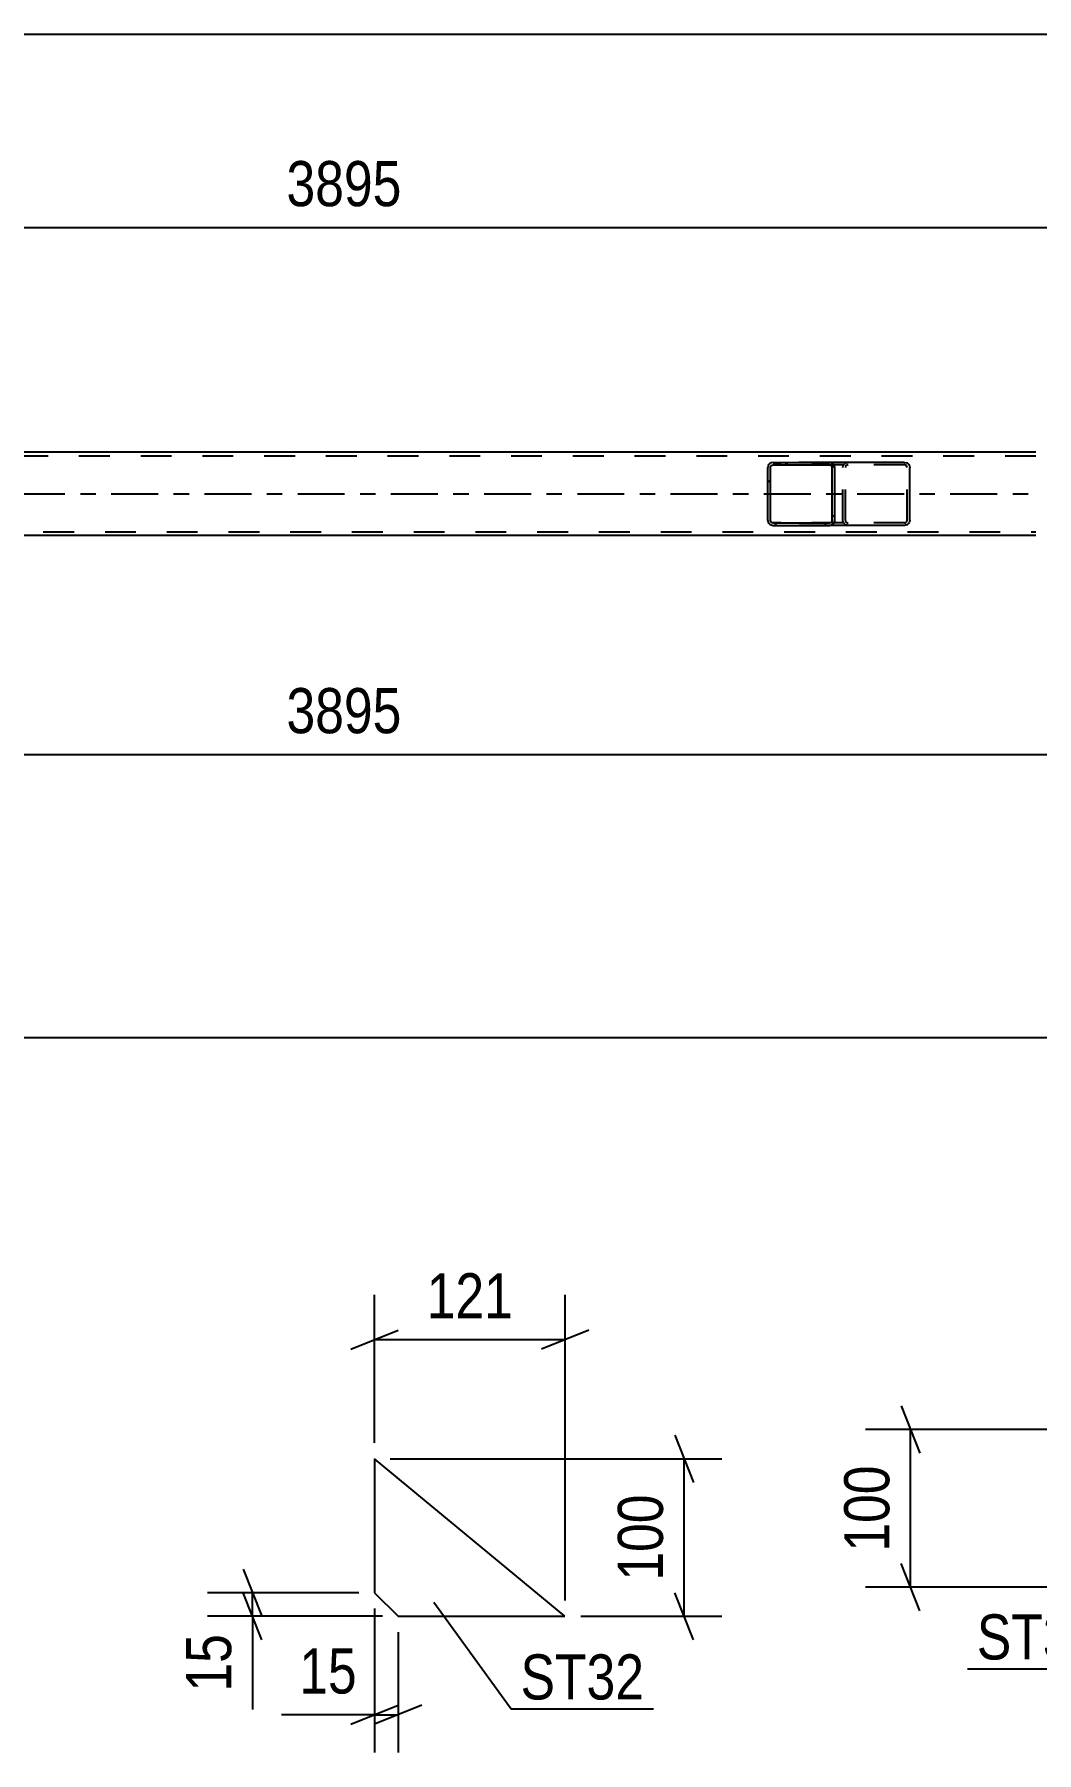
# Model space of a CAD drawing. Header units: millimetres. Extents: x 0 to 841, y 0 to 594.
# Drawn here: x 698.6 to 762.2, y 175.9 to 285 of the extents above; entities that cross this region are included whole.
import ezdxf

# ---------------------------------------------------------------- set-up
doc = ezdxf.new("R2010")
doc.units = ezdxf.units.MM
doc.linetypes.add('DXK_LINE_DOT2', pattern=[3.9198, 1.9599, -1.9599])
doc.linetypes.add('DXK_LINE_DOT3', pattern=[5.9187, 2.979, -0.9799, 0.9799, -0.9799])
doc.styles.add('Arial Narrow', font='ARIALN.TTF', dxfattribs={"height": 0.2})

# ---------------------------------------------------------------- blocks, each defined once
blk = doc.blocks.new('Part-318889761-4433 - 4349')
at = {"color": 7, "linetype": 'DXK_LINE_DOT2'}
for p, q in [((762.2, 258.19), (99.45, 258.19)), ((762.2, 258.43), (494.68, 258.43)), ((99.45, 253.39), (762.2, 253.39))]:
    blk.add_line(p, q, dxfattribs=at)
at = {"color": 2, "linetype": 'Continuous'}
for p, q in [((762.2, 258.43), (670.95, 258.43)), ((762.2, 253.15), (670.95, 253.15))]:
    blk.add_line(p, q, dxfattribs=at)
at = {"color": 7, "linetype": 'DXK_LINE_DOT3'}
blk.add_line((99.79, 255.79), (762.2, 255.79), dxfattribs=at)
blk = doc.blocks.new('Part-318889761-4649 - 4349')
at = {"linetype": 'Continuous'}
h = blk.add_hatch(dxfattribs=at)
h.set_pattern_fill('', scale=0.7, style=0, pattern_type=0)
h.set_pattern_definition([(45, (749.411, 257.5947), (-1.57154, 1.57154), [])])
h.paths.add_polyline_path([(749.44, 257.47), (749.41, 257.59), (749.34, 257.7), (749.23, 257.77), (749.1, 257.79), (745.52, 257.79), (745.39, 257.77), (745.28, 257.7), (745.21, 257.59), (745.18, 257.47), (745.18, 254.11), (745.21, 253.99), (745.28, 253.89), (745.39, 253.82), (745.52, 253.79), (749.1, 253.79), (749.23, 253.82), (749.34, 253.89), (749.41, 253.99), (749.44, 254.11)])
h.paths.add_polyline_path([(749.25, 254.05), (749.22, 254), (749.16, 253.96), (749.1, 253.95), (745.52, 253.95), (745.46, 253.96), (745.4, 254), (745.36, 254.05), (745.35, 254.11), (745.35, 257.47), (745.36, 257.53), (745.4, 257.59), (745.46, 257.62), (745.52, 257.63), (749.1, 257.63), (749.16, 257.62), (749.22, 257.59), (749.25, 257.53), (749.27, 257.47), (749.27, 254.11)])
at = {"color": 2, "linetype": 'Continuous'}
for p, q in [((745.21, 257.59), (745.18, 257.47)), ((745.18, 254.11), (745.18, 257.47)), ((745.35, 257.47), (745.36, 257.53)), ((745.35, 254.11), (745.35, 257.47)), ((745.36, 257.53), (745.4, 257.59)), ((745.52, 257.79), (745.39, 257.77)), ((745.4, 257.59), (745.46, 257.62)), ((745.46, 257.62), (745.52, 257.63)), ((745.52, 257.79), (749.1, 257.79)), ((745.52, 257.63), (749.1, 257.63)), ((753.86, 257.79), (749.1, 257.79)), ((749.23, 257.77), (749.1, 257.79)), ((749.1, 257.63), (749.16, 257.62)), ((749.16, 257.62), (749.22, 257.59)), ((749.22, 257.59), (749.25, 257.53)), ((749.25, 257.53), (749.27, 257.47)), ((749.27, 254.11), (749.27, 257.47)), ((749.44, 257.47), (749.41, 257.59)), ((749.44, 254.11), (749.44, 257.47)), ((753.86, 257.79), (753.99, 257.77)), ((754.17, 257.59), (754.2, 257.47)), ((754.2, 254.11), (754.2, 257.47)), ((745.18, 254.11), (745.21, 253.99)), ((745.36, 254.05), (745.35, 254.11)), ((749.27, 254.11), (749.25, 254.05)), ((749.41, 253.99), (749.44, 254.11)), ((754.2, 254.11), (754.17, 253.99)), ((745.4, 254), (745.36, 254.05)), ((745.39, 253.82), (745.52, 253.79)), ((745.46, 253.96), (745.4, 254)), ((745.52, 253.95), (745.46, 253.96)), ((745.52, 253.95), (749.1, 253.95)), ((745.52, 253.79), (749.1, 253.79)), ((749.16, 253.96), (749.1, 253.95)), ((749.1, 253.79), (749.23, 253.82)), ((753.86, 253.79), (749.1, 253.79)), ((749.22, 254), (749.16, 253.96)), ((749.25, 254.05), (749.22, 254)), ((753.99, 253.82), (753.86, 253.79))]:
    blk.add_line(p, q, dxfattribs=at)
at = {"color": 7, "linetype": 'DXK_LINE_DOT2'}
for p, q in [((749.1, 257.79), (745.52, 257.79)), ((753.86, 257.63), (745.52, 257.63)), ((749.94, 257.47), (749.97, 257.59)), ((749.94, 254.11), (749.94, 257.47)), ((750.12, 257.53), (750.11, 257.47)), ((750.11, 254.11), (750.11, 257.47)), ((750.16, 257.59), (750.12, 257.53)), ((750.15, 257.77), (750.28, 257.79)), ((750.22, 257.62), (750.16, 257.59)), ((750.28, 257.63), (750.22, 257.62)), ((753.92, 257.62), (753.86, 257.63)), ((753.98, 257.59), (753.92, 257.62)), ((754.01, 257.53), (753.98, 257.59)), ((754.03, 257.47), (754.01, 257.53)), ((754.03, 254.11), (754.03, 257.47)), ((749.97, 253.99), (749.94, 254.11)), ((750.11, 254.11), (750.12, 254.05)), ((754.01, 254.05), (754.03, 254.11)), ((753.86, 253.95), (745.52, 253.95)), ((749.1, 253.79), (745.52, 253.79)), ((750.12, 254.05), (750.16, 254)), ((750.28, 253.79), (750.15, 253.82)), ((750.16, 254), (750.17, 253.99)), ((750.17, 253.99), (750.22, 253.96)), ((750.22, 253.96), (750.28, 253.95)), ((753.86, 253.95), (753.92, 253.96)), ((753.92, 253.96), (753.98, 254)), ((753.98, 254), (754.01, 254.05))]:
    blk.add_line(p, q, dxfattribs=at)
at = {"color": 2, "linetype": 'Continuous'}
for centre, start, end in [((745.51, 257.46), 110.7582, 155.6799), ((749.11, 257.46), 24.3201, 69.2418), ((753.87, 257.46), 24.32, 69.2418), ((745.51, 254.13), 204.3201, 249.2418), ((749.11, 254.13), 290.7582, 335.6799), ((753.87, 254.13), 290.7582, 335.68)]:
    blk.add_arc(centre, 0.331, start, end, dxfattribs=at)
at = {"color": 7, "linetype": 'DXK_LINE_DOT2'}
for centre, start, end in [((750.27, 257.46), 110.7582, 155.68), ((750.27, 254.13), 204.32, 249.2418)]:
    blk.add_arc(centre, 0.331, start, end, dxfattribs=at)
blk = doc.blocks.new('Part-318889761-7165 - 7159')
at = {"color": 2, "linetype": 'Continuous'}
for p, q in [((720.21, 194.55), (720.21, 186.05)), ((732.3, 184.55), (720.21, 194.55)), ((720.21, 186.05), (721.71, 184.55)), ((721.71, 184.55), (732.3, 184.55))]:
    blk.add_line(p, q, dxfattribs=at)
blk = doc.blocks.new('StraightDimension-318889761-34779 - 4349')
at = {"color": 7, "linetype": 'Continuous'}
blk.add_line((98.78, 284.96), (770.82, 284.96), dxfattribs=at)
blk = doc.blocks.new('StraightDimension-318889761-38121 - 4349')
at = {"color": 7, "linetype": 'Continuous'}
for p, q in [((770.82, 252.15), (770.82, 228.81)), ((665.75, 243.75), (665.75, 228.81)), ((667.25, 239.85), (664.25, 238.65)), ((665.75, 239.25), (770.82, 239.25)), ((769.32, 238.65), (772.32, 239.85))]:
    blk.add_line(p, q, dxfattribs=at)
at = {"color": 0}
blk.add_wipeout([(722.54, 240), (722.54, 244.2), (714.02, 244.2), (714.02, 240)], dxfattribs=at)
at = {"color": 3, "style": 'Arial Narrow'}
blk.add_text('3895', height=2.863, dxfattribs=at).set_placement((714.62, 240.6))
at = {"color": 0, "linetype": 'Continuous'}
blk.add_wipeout([(770.22, 238.55), (766.02, 238.55), (766.02, 228.21), (770.22, 228.21)], dxfattribs=at)
at = {"color": 3, "linetype": 'Continuous', "style": 'Arial Narrow'}
blk.add_text('18054', height=2.863, rotation=90.0002, dxfattribs=at).set_placement((769.62, 228.81))
blk = doc.blocks.new('StraightDimension-318889761-4704 - 4349')
at = {"color": 7, "linetype": 'Continuous'}
blk.add_line((98.15, 221.29), (771.46, 221.29), dxfattribs=at)
blk = doc.blocks.new('StraightDimension-318889761-38033 - 4349')
at = {"color": 7, "linetype": 'Continuous'}
for p, q in [((665.75, 267.03), (665.75, 283.14)), ((770.82, 259.43), (770.82, 283.14)), ((667.25, 273.3), (664.25, 272.1)), ((665.75, 272.7), (770.82, 272.7)), ((769.32, 272.1), (772.32, 273.3))]:
    blk.add_line(p, q, dxfattribs=at)
at = {"color": 0}
blk.add_wipeout([(722.54, 273.45), (722.54, 277.65), (714.02, 277.65), (714.02, 273.45)], dxfattribs=at)
at = {"color": 3, "style": 'Arial Narrow'}
blk.add_text('3895', height=2.863, dxfattribs=at).set_placement((714.62, 274.05))
at = {"color": 0, "linetype": 'Continuous'}
blk.add_wipeout([(770.22, 283.74), (766.02, 283.74), (766.02, 273.4), (770.22, 273.4)], dxfattribs=at)
at = {"color": 3, "linetype": 'Continuous', "style": 'Arial Narrow'}
blk.add_text('18054', height=2.863, rotation=90.0002, dxfattribs=at).set_placement((769.62, 274))
blk = doc.blocks.new('StraightDimension-318889761-7167 - 7159')
at = {"color": 7, "linetype": 'Continuous'}
for p, q in [((720.21, 185.05), (720.21, 175.9)), ((721.71, 183.55), (721.71, 175.9)), ((718.71, 177.7), (721.71, 178.9)), ((723.21, 178.9), (720.21, 177.7)), ((720.21, 178.3), (714.31, 178.3)), ((720.21, 178.3), (714.31, 178.3)), ((720.21, 178.3), (721.71, 178.3))]:
    blk.add_line(p, q, dxfattribs=at)
at = {"color": 0}
blk.add_wipeout([(719.69, 179.05), (719.69, 183.25), (714.83, 183.25), (714.83, 179.05)], dxfattribs=at)
at = {"color": 3, "style": 'Arial Narrow'}
blk.add_text('15', height=2.863, dxfattribs=at).set_placement((715.43, 179.65))
blk = doc.blocks.new('StraightDimension-318889761-7179 - 7159')
at = {"color": 7, "linetype": 'Continuous'}
for p, q in [((720.21, 195.55), (720.21, 204.96)), ((732.31, 185.55), (732.31, 204.96)), ((718.71, 201.51), (721.71, 202.71)), ((720.21, 202.11), (732.31, 202.11)), ((733.81, 202.71), (730.81, 201.51))]:
    blk.add_line(p, q, dxfattribs=at)
at = {"color": 0}
blk.add_wipeout([(729.6, 202.86), (729.6, 207.06), (722.92, 207.06), (722.92, 202.86)], dxfattribs=at)
at = {"color": 3, "style": 'Arial Narrow'}
blk.add_text('121', height=2.863, dxfattribs=at).set_placement((723.52, 203.46))
blk = doc.blocks.new('StraightDimension-318889761-7186 - 7159')
at = {"color": 7, "linetype": 'Continuous'}
for p, q in [((711.86, 187.55), (713.06, 184.55)), ((719.21, 186.05), (709.61, 186.05)), ((713.06, 183.05), (711.86, 186.05)), ((712.46, 184.55), (712.46, 186.05)), ((720.71, 184.55), (709.61, 184.55)), ((712.46, 184.55), (712.46, 178.64)), ((712.46, 184.55), (712.46, 178.64))]:
    blk.add_line(p, q, dxfattribs=at)
at = {"color": 0}
blk.add_wipeout([(711.71, 184.02), (707.51, 184.02), (707.51, 179.17), (711.71, 179.17)], dxfattribs=at)
at = {"color": 3, "style": 'Arial Narrow'}
blk.add_text('15', height=2.863, rotation=90.0002, dxfattribs=at).set_placement((711.11, 179.77))
blk = doc.blocks.new('StraightDimension-318889761-7197 - 7159')
at = {"color": 7, "linetype": 'Continuous'}
for p, q in [((739.27, 196.05), (740.47, 193.05)), ((721.21, 194.55), (742.27, 194.55)), ((739.87, 184.55), (739.87, 194.55)), ((740.47, 183.05), (739.27, 186.05)), ((733.31, 184.55), (742.27, 184.55))]:
    blk.add_line(p, q, dxfattribs=at)
at = {"color": 0}
blk.add_wipeout([(739.12, 192.89), (734.92, 192.89), (734.92, 186.21), (739.12, 186.21)], dxfattribs=at)
at = {"color": 3, "style": 'Arial Narrow'}
blk.add_text('100', height=2.863, rotation=90.0002, dxfattribs=at).set_placement((738.52, 186.81))
blk = doc.blocks.new('StraightDimension-318889761-7240 - 7209')
at = {"color": 7, "linetype": 'Continuous'}
for p, q in [((753.64, 197.9), (754.84, 194.9)), ((776.74, 196.4), (751.39, 196.4)), ((754.24, 186.4), (754.24, 196.4)), ((754.84, 184.9), (753.64, 187.9)), ((763.24, 186.4), (751.39, 186.4))]:
    blk.add_line(p, q, dxfattribs=at)
at = {"color": 0}
blk.add_wipeout([(753.49, 194.74), (749.29, 194.74), (749.29, 188.05), (753.49, 188.05)], dxfattribs=at)
at = {"color": 3, "style": 'Arial Narrow'}
blk.add_text('100', height=2.863, rotation=90.0002, dxfattribs=at).set_placement((752.89, 188.65))
blk = doc.blocks.new('Mark-318889761-7161 - 7159')
at = {"color": 30, "linetype": 'Continuous'}
for p, q in [((723.97, 185.44), (728.88, 178.67)), ((728.88, 178.67), (737.93, 178.67))]:
    blk.add_line(p, q, dxfattribs=at)
at = {"color": 0}
blk.add_wipeout([(737.33, 179.27), (737.33, 182.27), (729.48, 182.27), (729.48, 179.27)], dxfattribs=at)
blk.add_wipeout([(737.33, 179.27), (737.33, 182.27), (729.48, 182.27), (729.48, 179.27)], dxfattribs=at)
at = {"color": 3, "style": 'Arial Narrow'}
blk.add_text('ST32', height=2.863, dxfattribs=at).set_placement((729.48, 179.27))
blk = doc.blocks.new('Mark-318889761-7211 - 7209')
at = {"color": 30, "linetype": 'Continuous'}
for p in [(769.88, 188.85), (757.85, 181.21)]:
    blk.add_line(p, (766.9, 181.21), dxfattribs=at)
at = {"color": 0}
blk.add_wipeout([(766.3, 181.81), (766.3, 184.81), (758.45, 184.81), (758.45, 181.81)], dxfattribs=at)
blk.add_wipeout([(766.3, 181.81), (766.3, 184.81), (758.45, 184.81), (758.45, 181.81)], dxfattribs=at)
at = {"color": 3, "style": 'Arial Narrow'}
blk.add_text('ST33', height=2.863, dxfattribs=at).set_placement((758.45, 181.81))

msp = doc.modelspace()

# ---------------------------------------------------------------- block references
for name in ['StraightDimension-318889761-34779 - 4349', 'Part-318889761-4433 - 4349', 'Part-318889761-4649 - 4349', 'StraightDimension-318889761-38121 - 4349', 'StraightDimension-318889761-7240 - 7209', 'Part-318889761-7165 - 7159']:
    msp.add_blockref(name, (0, 0))

# ---------------------------------------------------------------- next in the draw order: block references
for name in ['StraightDimension-318889761-38033 - 4349', 'StraightDimension-318889761-4704 - 4349', 'Mark-318889761-7211 - 7209', 'StraightDimension-318889761-7167 - 7159']:
    msp.add_blockref(name, (0, 0))

# ---------------------------------------------------------------- next in the draw order: block references
msp.add_blockref('StraightDimension-318889761-7179 - 7159', (0, 0))

# ---------------------------------------------------------------- next in the draw order: block references
msp.add_blockref('StraightDimension-318889761-7186 - 7159', (0, 0))

# ---------------------------------------------------------------- next in the draw order: block references
msp.add_blockref('StraightDimension-318889761-7197 - 7159', (0, 0))

# ---------------------------------------------------------------- next in the draw order: block references
msp.add_blockref('Mark-318889761-7161 - 7159', (0, 0))

doc.saveas('drawing.dxf')
